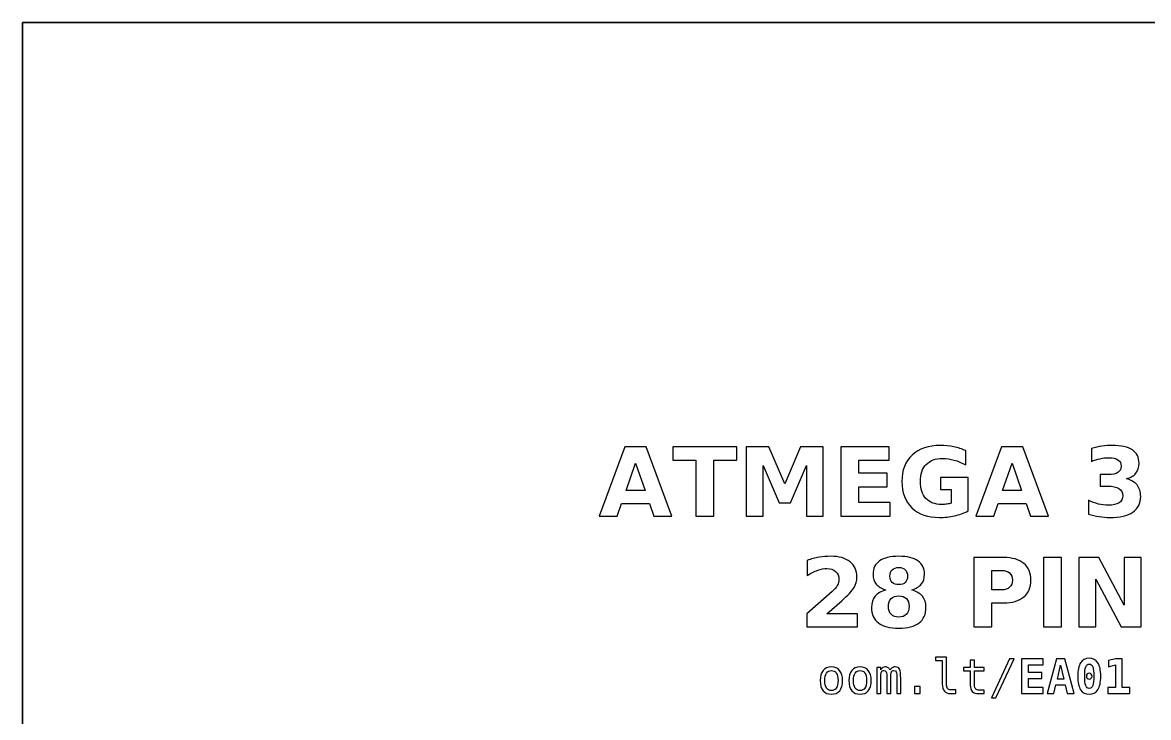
# Model space of a CAD drawing. Header units: centimetres. Extents: x -12.6 to -8.4, y -22.9 to -6.8.
# Drawn here: x -12.5 to -10.134, y -8.31 to -6.85 of the extents above; entities that cross this region are included whole.
import ezdxf

# ---------------------------------------------------------------- set-up
doc = ezdxf.new("R2010")
doc.units = ezdxf.units.CM
doc.header["$MEASUREMENT"] = 0
doc.layers.add('Layer 1', color=7, linetype='Continuous')

msp = doc.modelspace()

# ---------------------------------------------------------------- linework, layer by layer
at = {"layer": 'Layer 1', "color": 7, "lineweight": 35}
msp.add_open_spline([(-12.5, -6.85), (-12.5, -6.85), (-8.5, -6.85), (-8.5, -6.85), (-8.5, -6.85), (-8.5, -6.85), (-8.5, -22.85), (-8.5, -22.85), (-8.5, -22.85), (-8.5, -22.85), (-12.5, -22.85), (-12.5, -22.85), (-12.5, -22.85), (-12.5, -22.85), (-12.5, -6.85), (-12.5, -6.85)], degree=3, knots=[0, 0, 0, 0, 0.25, 0.25, 0.25, 0.25, 0.5, 0.5, 0.5, 0.5, 0.75, 0.75, 0.75, 0.75, 1, 1, 1, 1], dxfattribs=at)
at = {"layer": 'Layer 1', "color": 250}
for points, knots in [([(-11.18241, -7.86058), (-11.18241, -7.86058), (-11.24121, -7.86058), (-11.24121, -7.86058), (-11.24121, -7.86058), (-11.24121, -7.86058), (-11.25047, -7.88711), (-11.25047, -7.88711), (-11.25047, -7.88711), (-11.25047, -7.88711), (-11.28827, -7.88711), (-11.28827, -7.88711), (-11.28827, -7.88711), (-11.28827, -7.88711), (-11.23427, -7.74131), (-11.23427, -7.74131), (-11.23427, -7.74131), (-11.23427, -7.74131), (-11.18944, -7.74131), (-11.18944, -7.74131), (-11.18944, -7.74131), (-11.18944, -7.74131), (-11.13544, -7.88711), (-11.13544, -7.88711), (-11.13544, -7.88711), (-11.13544, -7.88711), (-11.17324, -7.88711), (-11.17324, -7.88711), (-11.17324, -7.88711), (-11.17324, -7.88711), (-11.18241, -7.86058), (-11.18241, -7.86058)], [0, 0, 0, 0, 0.125, 0.125, 0.125, 0.125, 0.25, 0.25, 0.25, 0.25, 0.375, 0.375, 0.375, 0.375, 0.5, 0.5, 0.5, 0.5, 0.625, 0.625, 0.625, 0.625, 0.75, 0.75, 0.75, 0.75, 0.875, 0.875, 0.875, 0.875, 1, 1, 1, 1]), ([(-11.13347, -7.74131), (-11.13347, -7.74131), (-10.99911, -7.74131), (-10.99911, -7.74131), (-10.99911, -7.74131), (-10.99911, -7.74131), (-10.99911, -7.76974), (-10.99911, -7.76974), (-10.99911, -7.76974), (-10.99911, -7.76974), (-11.04744, -7.76974), (-11.04744, -7.76974), (-11.04744, -7.76974), (-11.04744, -7.76974), (-11.04744, -7.88711), (-11.04744, -7.88711), (-11.04744, -7.88711), (-11.04744, -7.88711), (-11.08504, -7.88711), (-11.08504, -7.88711), (-11.08504, -7.88711), (-11.08504, -7.88711), (-11.08504, -7.76974), (-11.08504, -7.76974), (-11.08504, -7.76974), (-11.08504, -7.76974), (-11.13347, -7.76974), (-11.13347, -7.76974), (-11.13347, -7.76974), (-11.13347, -7.76974), (-11.13347, -7.74131), (-11.13347, -7.74131)], [0, 0, 0, 0, 0.125, 0.125, 0.125, 0.125, 0.25, 0.25, 0.25, 0.25, 0.375, 0.375, 0.375, 0.375, 0.5, 0.5, 0.5, 0.5, 0.625, 0.625, 0.625, 0.625, 0.75, 0.75, 0.75, 0.75, 0.875, 0.875, 0.875, 0.875, 1, 1, 1, 1]), ([(-10.97964, -7.74131), (-10.97964, -7.74131), (-10.93181, -7.74131), (-10.93181, -7.74131), (-10.93181, -7.74131), (-10.93181, -7.74131), (-10.89858, -7.81934), (-10.89858, -7.81934), (-10.89858, -7.81934), (-10.89858, -7.81934), (-10.86518, -7.74131), (-10.86518, -7.74131), (-10.86518, -7.74131), (-10.86518, -7.74131), (-10.81744, -7.74131), (-10.81744, -7.74131), (-10.81744, -7.74131), (-10.81744, -7.74131), (-10.81744, -7.88711), (-10.81744, -7.88711), (-10.81744, -7.88711), (-10.81744, -7.88711), (-10.85298, -7.88711), (-10.85298, -7.88711), (-10.85298, -7.88711), (-10.85298, -7.88711), (-10.85298, -7.78048), (-10.85298, -7.78048), (-10.85298, -7.78048), (-10.85298, -7.78048), (-10.88658, -7.85908), (-10.88658, -7.85908), (-10.88658, -7.85908), (-10.88658, -7.85908), (-10.91041, -7.85908), (-10.91041, -7.85908), (-10.91041, -7.85908), (-10.91041, -7.85908), (-10.94401, -7.78048), (-10.94401, -7.78048), (-10.94401, -7.78048), (-10.94401, -7.78048), (-10.94401, -7.88711), (-10.94401, -7.88711), (-10.94401, -7.88711), (-10.94401, -7.88711), (-10.97964, -7.88711), (-10.97964, -7.88711), (-10.97964, -7.88711), (-10.97964, -7.88711), (-10.97964, -7.74131), (-10.97964, -7.74131)], [0, 0, 0, 0, 0.0769231, 0.0769231, 0.0769231, 0.0769231, 0.1538462, 0.1538462, 0.1538462, 0.1538462, 0.2307692, 0.2307692, 0.2307692, 0.2307692, 0.3076923, 0.3076923, 0.3076923, 0.3076923, 0.3846154, 0.3846154, 0.3846154, 0.3846154, 0.4615385, 0.4615385, 0.4615385, 0.4615385, 0.5384615, 0.5384615, 0.5384615, 0.5384615, 0.6153846, 0.6153846, 0.6153846, 0.6153846, 0.6923077, 0.6923077, 0.6923077, 0.6923077, 0.7692308, 0.7692308, 0.7692308, 0.7692308, 0.8461538, 0.8461538, 0.8461538, 0.8461538, 0.9230769, 0.9230769, 0.9230769, 0.9230769, 1, 1, 1, 1]), ([(-10.78061, -7.74131), (-10.78061, -7.74131), (-10.67915, -7.74131), (-10.67915, -7.74131), (-10.67915, -7.74131), (-10.67915, -7.74131), (-10.67915, -7.76974), (-10.67915, -7.76974), (-10.67915, -7.76974), (-10.67915, -7.76974), (-10.74301, -7.76974), (-10.74301, -7.76974), (-10.74301, -7.76974), (-10.74301, -7.76974), (-10.74301, -7.79688), (-10.74301, -7.79688), (-10.74301, -7.79688), (-10.74301, -7.79688), (-10.68298, -7.79688), (-10.68298, -7.79688), (-10.68298, -7.79688), (-10.68298, -7.79688), (-10.68298, -7.82531), (-10.68298, -7.82531), (-10.68298, -7.82531), (-10.68298, -7.82531), (-10.74301, -7.82531), (-10.74301, -7.82531), (-10.74301, -7.82531), (-10.74301, -7.82531), (-10.74301, -7.85868), (-10.74301, -7.85868), (-10.74301, -7.85868), (-10.74301, -7.85868), (-10.67701, -7.85868), (-10.67701, -7.85868), (-10.67701, -7.85868), (-10.67701, -7.85868), (-10.67701, -7.88711), (-10.67701, -7.88711), (-10.67701, -7.88711), (-10.67701, -7.88711), (-10.78061, -7.88711), (-10.78061, -7.88711), (-10.78061, -7.88711), (-10.78061, -7.88711), (-10.78061, -7.74131), (-10.78061, -7.74131)], [0, 0, 0, 0, 0.0833333, 0.0833333, 0.0833333, 0.0833333, 0.1666667, 0.1666667, 0.1666667, 0.1666667, 0.25, 0.25, 0.25, 0.25, 0.3333333, 0.3333333, 0.3333333, 0.3333333, 0.4166667, 0.4166667, 0.4166667, 0.4166667, 0.5, 0.5, 0.5, 0.5, 0.5833333, 0.5833333, 0.5833333, 0.5833333, 0.6666667, 0.6666667, 0.6666667, 0.6666667, 0.75, 0.75, 0.75, 0.75, 0.8333333, 0.8333333, 0.8333333, 0.8333333, 0.9166667, 0.9166667, 0.9166667, 0.9166667, 1, 1, 1, 1]), ([(-10.51292, -7.87628), (-10.52228, -7.88084), (-10.53202, -7.88424), (-10.54212, -7.88654), (-10.54212, -7.88654), (-10.55222, -7.88881), (-10.56262, -7.88994), (-10.57338, -7.88994), (-10.57338, -7.88994), (-10.59765, -7.88994), (-10.61688, -7.88314), (-10.63108, -7.86958), (-10.63108, -7.86958), (-10.64528, -7.85601), (-10.65238, -7.83761), (-10.65238, -7.81434), (-10.65238, -7.81434), (-10.65238, -7.79084), (-10.64515, -7.77238), (-10.63072, -7.75888), (-10.63072, -7.75888), (-10.61625, -7.74541), (-10.59645, -7.73868), (-10.57132, -7.73868), (-10.57132, -7.73868), (-10.56162, -7.73868), (-10.55232, -7.73958), (-10.54342, -7.74141), (-10.54342, -7.74141), (-10.53455, -7.74324), (-10.52615, -7.74594), (-10.51828, -7.74951), (-10.51828, -7.74951), (-10.51828, -7.74951), (-10.51828, -7.77968), (-10.51828, -7.77968), (-10.51828, -7.77968), (-10.52642, -7.77504), (-10.53452, -7.77161), (-10.54255, -7.76934), (-10.54255, -7.76934), (-10.55058, -7.76704), (-10.55865, -7.76591), (-10.56672, -7.76591), (-10.56672, -7.76591), (-10.58172, -7.76591), (-10.59325, -7.77011), (-10.60135, -7.77848), (-10.60135, -7.77848), (-10.60945, -7.78684), (-10.61352, -7.79881), (-10.61352, -7.81434), (-10.61352, -7.81434), (-10.61352, -7.82978), (-10.60962, -7.84171), (-10.60178, -7.85011), (-10.60178, -7.85011), (-10.59398, -7.85851), (-10.58288, -7.86271), (-10.56848, -7.86271), (-10.56848, -7.86271), (-10.56458, -7.86271), (-10.56095, -7.86248), (-10.55758, -7.86198), (-10.55758, -7.86198), (-10.55422, -7.86148), (-10.55122, -7.86071), (-10.54855, -7.85968), (-10.54855, -7.85968), (-10.54855, -7.85968), (-10.54855, -7.83134), (-10.54855, -7.83134), (-10.54855, -7.83134), (-10.54855, -7.83134), (-10.57148, -7.83134), (-10.57148, -7.83134), (-10.57148, -7.83134), (-10.57148, -7.83134), (-10.57148, -7.80614), (-10.57148, -7.80614), (-10.57148, -7.80614), (-10.57148, -7.80614), (-10.51292, -7.80614), (-10.51292, -7.80614), (-10.51292, -7.80614), (-10.51292, -7.80614), (-10.51292, -7.87628), (-10.51292, -7.87628)], [0, 0, 0, 0, 0.0454545, 0.0454545, 0.0454545, 0.0454545, 0.0909091, 0.0909091, 0.0909091, 0.0909091, 0.1363636, 0.1363636, 0.1363636, 0.1363636, 0.1818182, 0.1818182, 0.1818182, 0.1818182, 0.2272727, 0.2272727, 0.2272727, 0.2272727, 0.2727273, 0.2727273, 0.2727273, 0.2727273, 0.3181818, 0.3181818, 0.3181818, 0.3181818, 0.3636364, 0.3636364, 0.3636364, 0.3636364, 0.4090909, 0.4090909, 0.4090909, 0.4090909, 0.4545455, 0.4545455, 0.4545455, 0.4545455, 0.5, 0.5, 0.5, 0.5, 0.5454545, 0.5454545, 0.5454545, 0.5454545, 0.5909091, 0.5909091, 0.5909091, 0.5909091, 0.6363636, 0.6363636, 0.6363636, 0.6363636, 0.6818182, 0.6818182, 0.6818182, 0.6818182, 0.7272727, 0.7272727, 0.7272727, 0.7272727, 0.7727273, 0.7727273, 0.7727273, 0.7727273, 0.8181818, 0.8181818, 0.8181818, 0.8181818, 0.8636364, 0.8636364, 0.8636364, 0.8636364, 0.9090909, 0.9090909, 0.9090909, 0.9090909, 0.9545455, 0.9545455, 0.9545455, 0.9545455, 1, 1, 1, 1]), ([(-10.39135, -7.86058), (-10.39135, -7.86058), (-10.45015, -7.86058), (-10.45015, -7.86058), (-10.45015, -7.86058), (-10.45015, -7.86058), (-10.45941, -7.88711), (-10.45941, -7.88711), (-10.45941, -7.88711), (-10.45941, -7.88711), (-10.49721, -7.88711), (-10.49721, -7.88711), (-10.49721, -7.88711), (-10.49721, -7.88711), (-10.44321, -7.74131), (-10.44321, -7.74131), (-10.44321, -7.74131), (-10.44321, -7.74131), (-10.39838, -7.74131), (-10.39838, -7.74131), (-10.39838, -7.74131), (-10.39838, -7.74131), (-10.34438, -7.88711), (-10.34438, -7.88711), (-10.34438, -7.88711), (-10.34438, -7.88711), (-10.38218, -7.88711), (-10.38218, -7.88711), (-10.38218, -7.88711), (-10.38218, -7.88711), (-10.39135, -7.86058), (-10.39135, -7.86058)], [0, 0, 0, 0, 0.125, 0.125, 0.125, 0.125, 0.25, 0.25, 0.25, 0.25, 0.375, 0.375, 0.375, 0.375, 0.5, 0.5, 0.5, 0.5, 0.625, 0.625, 0.625, 0.625, 0.75, 0.75, 0.75, 0.75, 0.875, 0.875, 0.875, 0.875, 1, 1, 1, 1]), ([(-10.18058, -7.80848), (-10.17078, -7.81101), (-10.16328, -7.81544), (-10.15818, -7.82171), (-10.15818, -7.82171), (-10.15308, -7.82801), (-10.15052, -7.83598), (-10.15052, -7.84568), (-10.15052, -7.84568), (-10.15052, -7.86014), (-10.15605, -7.87114), (-10.16712, -7.87868), (-10.16712, -7.87868), (-10.17818, -7.88618), (-10.19432, -7.88994), (-10.21555, -7.88994), (-10.21555, -7.88994), (-10.22305, -7.88994), (-10.23055, -7.88934), (-10.23808, -7.88814), (-10.23808, -7.88814), (-10.24558, -7.88694), (-10.25302, -7.88511), (-10.26038, -7.88271), (-10.26038, -7.88271), (-10.26038, -7.88271), (-10.26038, -7.85371), (-10.26038, -7.85371), (-10.26038, -7.85371), (-10.25335, -7.85721), (-10.24638, -7.85988), (-10.23945, -7.86168), (-10.23945, -7.86168), (-10.23252, -7.86344), (-10.22568, -7.86434), (-10.21898, -7.86434), (-10.21898, -7.86434), (-10.20902, -7.86434), (-10.20138, -7.86261), (-10.19608, -7.85918), (-10.19608, -7.85918), (-10.19078, -7.85571), (-10.18812, -7.85078), (-10.18812, -7.84431), (-10.18812, -7.84431), (-10.18812, -7.83768), (-10.19085, -7.83264), (-10.19628, -7.82924), (-10.19628, -7.82924), (-10.20172, -7.82581), (-10.20975, -7.82411), (-10.22035, -7.82411), (-10.22035, -7.82411), (-10.22035, -7.82411), (-10.23538, -7.82411), (-10.23538, -7.82411), (-10.23538, -7.82411), (-10.23538, -7.82411), (-10.23538, -7.79988), (-10.23538, -7.79988), (-10.23538, -7.79988), (-10.23538, -7.79988), (-10.21958, -7.79988), (-10.21958, -7.79988), (-10.21958, -7.79988), (-10.21012, -7.79988), (-10.20312, -7.79841), (-10.19848, -7.79544), (-10.19848, -7.79544), (-10.19385, -7.79248), (-10.19155, -7.78798), (-10.19155, -7.78194), (-10.19155, -7.78194), (-10.19155, -7.77634), (-10.19378, -7.77201), (-10.19828, -7.76898), (-10.19828, -7.76898), (-10.20278, -7.76591), (-10.20912, -7.76438), (-10.21732, -7.76438), (-10.21732, -7.76438), (-10.22338, -7.76438), (-10.22948, -7.76504), (-10.23568, -7.76641), (-10.23568, -7.76641), (-10.24185, -7.76778), (-10.24798, -7.76981), (-10.25412, -7.77248), (-10.25412, -7.77248), (-10.25412, -7.77248), (-10.25412, -7.74494), (-10.25412, -7.74494), (-10.25412, -7.74494), (-10.24668, -7.74284), (-10.23935, -7.74128), (-10.23205, -7.74024), (-10.23205, -7.74024), (-10.22475, -7.73921), (-10.21762, -7.73868), (-10.21058, -7.73868), (-10.21058, -7.73868), (-10.19165, -7.73868), (-10.17745, -7.74178), (-10.16805, -7.74801), (-10.16805, -7.74801), (-10.15865, -7.75421), (-10.15395, -7.76358), (-10.15395, -7.77608), (-10.15395, -7.77608), (-10.15395, -7.78458), (-10.15618, -7.79158), (-10.16068, -7.79701), (-10.16068, -7.79701), (-10.16518, -7.80244), (-10.17182, -7.80628), (-10.18058, -7.80848)], [0, 0, 0, 0, 0.0344828, 0.0344828, 0.0344828, 0.0344828, 0.0689655, 0.0689655, 0.0689655, 0.0689655, 0.1034483, 0.1034483, 0.1034483, 0.1034483, 0.137931, 0.137931, 0.137931, 0.137931, 0.1724138, 0.1724138, 0.1724138, 0.1724138, 0.2068966, 0.2068966, 0.2068966, 0.2068966, 0.2413793, 0.2413793, 0.2413793, 0.2413793, 0.2758621, 0.2758621, 0.2758621, 0.2758621, 0.3103448, 0.3103448, 0.3103448, 0.3103448, 0.3448276, 0.3448276, 0.3448276, 0.3448276, 0.3793103, 0.3793103, 0.3793103, 0.3793103, 0.4137931, 0.4137931, 0.4137931, 0.4137931, 0.4482759, 0.4482759, 0.4482759, 0.4482759, 0.4827586, 0.4827586, 0.4827586, 0.4827586, 0.5172414, 0.5172414, 0.5172414, 0.5172414, 0.5517241, 0.5517241, 0.5517241, 0.5517241, 0.5862069, 0.5862069, 0.5862069, 0.5862069, 0.6206897, 0.6206897, 0.6206897, 0.6206897, 0.6551724, 0.6551724, 0.6551724, 0.6551724, 0.6896552, 0.6896552, 0.6896552, 0.6896552, 0.7241379, 0.7241379, 0.7241379, 0.7241379, 0.7586207, 0.7586207, 0.7586207, 0.7586207, 0.7931034, 0.7931034, 0.7931034, 0.7931034, 0.8275862, 0.8275862, 0.8275862, 0.8275862, 0.862069, 0.862069, 0.862069, 0.862069, 0.8965517, 0.8965517, 0.8965517, 0.8965517, 0.9310345, 0.9310345, 0.9310345, 0.9310345, 0.9655172, 0.9655172, 0.9655172, 0.9655172, 1, 1, 1, 1]), ([(-11.23184, -7.83351), (-11.23184, -7.83351), (-11.19187, -7.83351), (-11.19187, -7.83351), (-11.19187, -7.83351), (-11.19187, -7.83351), (-11.21181, -7.77551), (-11.21181, -7.77551), (-11.21181, -7.77551), (-11.21181, -7.77551), (-11.23184, -7.83351), (-11.23184, -7.83351)], [0, 0, 0, 0, 0.3333333, 0.3333333, 0.3333333, 0.3333333, 0.6666667, 0.6666667, 0.6666667, 0.6666667, 1, 1, 1, 1]), ([(-10.44078, -7.83351), (-10.44078, -7.83351), (-10.40081, -7.83351), (-10.40081, -7.83351), (-10.40081, -7.83351), (-10.40081, -7.83351), (-10.42075, -7.77551), (-10.42075, -7.77551), (-10.42075, -7.77551), (-10.42075, -7.77551), (-10.44078, -7.83351), (-10.44078, -7.83351)], [0, 0, 0, 0, 0.3333333, 0.3333333, 0.3333333, 0.3333333, 0.6666667, 0.6666667, 0.6666667, 0.6666667, 1, 1, 1, 1]), ([(-10.80998, -8.09228), (-10.80998, -8.09228), (-10.74581, -8.09228), (-10.74581, -8.09228), (-10.74581, -8.09228), (-10.74581, -8.09228), (-10.74581, -8.11991), (-10.74581, -8.11991), (-10.74581, -8.11991), (-10.74581, -8.11991), (-10.85178, -8.11991), (-10.85178, -8.11991), (-10.85178, -8.11991), (-10.85178, -8.11991), (-10.85178, -8.09228), (-10.85178, -8.09228), (-10.85178, -8.09228), (-10.85178, -8.09228), (-10.79854, -8.04531), (-10.79854, -8.04531), (-10.79854, -8.04531), (-10.79378, -8.04101), (-10.79028, -8.03681), (-10.78801, -8.03271), (-10.78801, -8.03271), (-10.78571, -8.02861), (-10.78458, -8.02434), (-10.78458, -8.01991), (-10.78458, -8.01991), (-10.78458, -8.01308), (-10.78688, -8.00758), (-10.79148, -8.00341), (-10.79148, -8.00341), (-10.79604, -7.99924), (-10.80214, -7.99718), (-10.80978, -7.99718), (-10.80978, -7.99718), (-10.81564, -7.99718), (-10.82204, -7.99844), (-10.82901, -8.00094), (-10.82901, -8.00094), (-10.83598, -8.00344), (-10.84344, -8.00718), (-10.85138, -8.01211), (-10.85138, -8.01211), (-10.85138, -8.01211), (-10.85138, -7.98008), (-10.85138, -7.98008), (-10.85138, -7.98008), (-10.84291, -7.97728), (-10.83454, -7.97514), (-10.82628, -7.97368), (-10.82628, -7.97368), (-10.81801, -7.97221), (-10.80991, -7.97148), (-10.80194, -7.97148), (-10.80194, -7.97148), (-10.78451, -7.97148), (-10.77094, -7.97531), (-10.76128, -7.98301), (-10.76128, -7.98301), (-10.75161, -7.99068), (-10.74678, -8.00138), (-10.74678, -8.01514), (-10.74678, -8.01514), (-10.74678, -8.02308), (-10.74884, -8.03048), (-10.75294, -8.03734), (-10.75294, -8.03734), (-10.75704, -8.04421), (-10.76568, -8.05341), (-10.77881, -8.06494), (-10.77881, -8.06494), (-10.77881, -8.06494), (-10.80998, -8.09228), (-10.80998, -8.09228)], [0, 0, 0, 0, 0.0526316, 0.0526316, 0.0526316, 0.0526316, 0.1052632, 0.1052632, 0.1052632, 0.1052632, 0.1578947, 0.1578947, 0.1578947, 0.1578947, 0.2105263, 0.2105263, 0.2105263, 0.2105263, 0.2631579, 0.2631579, 0.2631579, 0.2631579, 0.3157895, 0.3157895, 0.3157895, 0.3157895, 0.3684211, 0.3684211, 0.3684211, 0.3684211, 0.4210526, 0.4210526, 0.4210526, 0.4210526, 0.4736842, 0.4736842, 0.4736842, 0.4736842, 0.5263158, 0.5263158, 0.5263158, 0.5263158, 0.5789474, 0.5789474, 0.5789474, 0.5789474, 0.6315789, 0.6315789, 0.6315789, 0.6315789, 0.6842105, 0.6842105, 0.6842105, 0.6842105, 0.7368421, 0.7368421, 0.7368421, 0.7368421, 0.7894737, 0.7894737, 0.7894737, 0.7894737, 0.8421053, 0.8421053, 0.8421053, 0.8421053, 0.8947368, 0.8947368, 0.8947368, 0.8947368, 0.9473684, 0.9473684, 0.9473684, 0.9473684, 1, 1, 1, 1]), ([(-10.68627, -8.04228), (-10.69511, -8.03961), (-10.70177, -8.03551), (-10.70627, -8.02998), (-10.70627, -8.02998), (-10.71077, -8.02444), (-10.71301, -8.01754), (-10.71301, -8.00928), (-10.71301, -8.00928), (-10.71301, -7.99698), (-10.70841, -7.98758), (-10.69924, -7.98114), (-10.69924, -7.98114), (-10.69007, -7.97471), (-10.67657, -7.97148), (-10.65881, -7.97148), (-10.65881, -7.97148), (-10.64117, -7.97148), (-10.62774, -7.97468), (-10.61857, -7.98111), (-10.61857, -7.98111), (-10.60941, -7.98751), (-10.60481, -7.99691), (-10.60481, -8.00928), (-10.60481, -8.00928), (-10.60481, -8.01754), (-10.60707, -8.02444), (-10.61157, -8.02998), (-10.61157, -8.02998), (-10.61611, -8.03551), (-10.62281, -8.03961), (-10.63164, -8.04228), (-10.63164, -8.04228), (-10.62174, -8.04501), (-10.61427, -8.04944), (-10.60924, -8.05561), (-10.60924, -8.05561), (-10.60421, -8.06174), (-10.60167, -8.06951), (-10.60167, -8.07891), (-10.60167, -8.07891), (-10.60167, -8.09334), (-10.60647, -8.10428), (-10.61607, -8.11164), (-10.61607, -8.11164), (-10.62567, -8.11904), (-10.63994, -8.12274), (-10.65881, -8.12274), (-10.65881, -8.12274), (-10.67777, -8.12274), (-10.69207, -8.11904), (-10.70174, -8.11164), (-10.70174, -8.11164), (-10.71141, -8.10428), (-10.71624, -8.09334), (-10.71624, -8.07891), (-10.71624, -8.07891), (-10.71624, -8.06951), (-10.71371, -8.06174), (-10.70867, -8.05561), (-10.70867, -8.05561), (-10.70364, -8.04944), (-10.69617, -8.04501), (-10.68627, -8.04228)], [0, 0, 0, 0, 0.0625, 0.0625, 0.0625, 0.0625, 0.125, 0.125, 0.125, 0.125, 0.1875, 0.1875, 0.1875, 0.1875, 0.25, 0.25, 0.25, 0.25, 0.3125, 0.3125, 0.3125, 0.3125, 0.375, 0.375, 0.375, 0.375, 0.4375, 0.4375, 0.4375, 0.4375, 0.5, 0.5, 0.5, 0.5, 0.5625, 0.5625, 0.5625, 0.5625, 0.625, 0.625, 0.625, 0.625, 0.6875, 0.6875, 0.6875, 0.6875, 0.75, 0.75, 0.75, 0.75, 0.8125, 0.8125, 0.8125, 0.8125, 0.875, 0.875, 0.875, 0.875, 0.9375, 0.9375, 0.9375, 0.9375, 1, 1, 1, 1]), ([(-10.67747, -8.01308), (-10.67747, -8.01888), (-10.67587, -8.02334), (-10.67264, -8.02644), (-10.67264, -8.02644), (-10.66941, -8.02958), (-10.66481, -8.03114), (-10.65881, -8.03114), (-10.65881, -8.03114), (-10.65294, -8.03114), (-10.64841, -8.02958), (-10.64524, -8.02644), (-10.64524, -8.02644), (-10.64204, -8.02334), (-10.64044, -8.01888), (-10.64044, -8.01308), (-10.64044, -8.01308), (-10.64044, -8.00728), (-10.64204, -8.00284), (-10.64524, -7.99974), (-10.64524, -7.99974), (-10.64841, -7.99664), (-10.65294, -7.99511), (-10.65881, -7.99511), (-10.65881, -7.99511), (-10.66481, -7.99511), (-10.66941, -7.99668), (-10.67264, -7.99981), (-10.67264, -7.99981), (-10.67587, -8.00291), (-10.67747, -8.00734), (-10.67747, -8.01308)], [0, 0, 0, 0, 0.125, 0.125, 0.125, 0.125, 0.25, 0.25, 0.25, 0.25, 0.375, 0.375, 0.375, 0.375, 0.5, 0.5, 0.5, 0.5, 0.625, 0.625, 0.625, 0.625, 0.75, 0.75, 0.75, 0.75, 0.875, 0.875, 0.875, 0.875, 1, 1, 1, 1]), ([(-10.50127, -7.97411), (-10.50127, -7.97411), (-10.43887, -7.97411), (-10.43887, -7.97411), (-10.43887, -7.97411), (-10.42031, -7.97411), (-10.40607, -7.97824), (-10.39614, -7.98648), (-10.39614, -7.98648), (-10.38621, -7.99471), (-10.38124, -8.00644), (-10.38124, -8.02168), (-10.38124, -8.02168), (-10.38124, -8.03694), (-10.38621, -8.04871), (-10.39614, -8.05694), (-10.39614, -8.05694), (-10.40607, -8.06518), (-10.42031, -8.06931), (-10.43887, -8.06931), (-10.43887, -8.06931), (-10.43887, -8.06931), (-10.46367, -8.06931), (-10.46367, -8.06931), (-10.46367, -8.06931), (-10.46367, -8.06931), (-10.46367, -8.11991), (-10.46367, -8.11991), (-10.46367, -8.11991), (-10.46367, -8.11991), (-10.50127, -8.11991), (-10.50127, -8.11991), (-10.50127, -8.11991), (-10.50127, -8.11991), (-10.50127, -7.97411), (-10.50127, -7.97411)], [0, 0, 0, 0, 0.1111111, 0.1111111, 0.1111111, 0.1111111, 0.2222222, 0.2222222, 0.2222222, 0.2222222, 0.3333333, 0.3333333, 0.3333333, 0.3333333, 0.4444444, 0.4444444, 0.4444444, 0.4444444, 0.5555556, 0.5555556, 0.5555556, 0.5555556, 0.6666667, 0.6666667, 0.6666667, 0.6666667, 0.7777778, 0.7777778, 0.7777778, 0.7777778, 0.8888889, 0.8888889, 0.8888889, 0.8888889, 1, 1, 1, 1]), ([(-10.3547, -7.97411), (-10.3547, -7.97411), (-10.3171, -7.97411), (-10.3171, -7.97411), (-10.3171, -7.97411), (-10.3171, -7.97411), (-10.3171, -8.11991), (-10.3171, -8.11991), (-10.3171, -8.11991), (-10.3171, -8.11991), (-10.3547, -8.11991), (-10.3547, -8.11991), (-10.3547, -8.11991), (-10.3547, -8.11991), (-10.3547, -7.97411), (-10.3547, -7.97411)], [0, 0, 0, 0, 0.25, 0.25, 0.25, 0.25, 0.5, 0.5, 0.5, 0.5, 0.75, 0.75, 0.75, 0.75, 1, 1, 1, 1]), ([(-10.2803, -7.97411), (-10.2803, -7.97411), (-10.2383, -7.97411), (-10.2383, -7.97411), (-10.2383, -7.97411), (-10.2383, -7.97411), (-10.18527, -8.07411), (-10.18527, -8.07411), (-10.18527, -8.07411), (-10.18527, -8.07411), (-10.18527, -7.97411), (-10.18527, -7.97411), (-10.18527, -7.97411), (-10.18527, -7.97411), (-10.14964, -7.97411), (-10.14964, -7.97411), (-10.14964, -7.97411), (-10.14964, -7.97411), (-10.14964, -8.11991), (-10.14964, -8.11991), (-10.14964, -8.11991), (-10.14964, -8.11991), (-10.19164, -8.11991), (-10.19164, -8.11991), (-10.19164, -8.11991), (-10.19164, -8.11991), (-10.24467, -8.01991), (-10.24467, -8.01991), (-10.24467, -8.01991), (-10.24467, -8.01991), (-10.24467, -8.11991), (-10.24467, -8.11991), (-10.24467, -8.11991), (-10.24467, -8.11991), (-10.2803, -8.11991), (-10.2803, -8.11991), (-10.2803, -8.11991), (-10.2803, -8.11991), (-10.2803, -7.97411), (-10.2803, -7.97411)], [0, 0, 0, 0, 0.1, 0.1, 0.1, 0.1, 0.2, 0.2, 0.2, 0.2, 0.3, 0.3, 0.3, 0.3, 0.4, 0.4, 0.4, 0.4, 0.5, 0.5, 0.5, 0.5, 0.6, 0.6, 0.6, 0.6, 0.7, 0.7, 0.7, 0.7, 0.8, 0.8, 0.8, 0.8, 0.9, 0.9, 0.9, 0.9, 1, 1, 1, 1]), ([(-10.46367, -8.00134), (-10.46367, -8.00134), (-10.46367, -8.04208), (-10.46367, -8.04208), (-10.46367, -8.04208), (-10.46367, -8.04208), (-10.44287, -8.04208), (-10.44287, -8.04208), (-10.44287, -8.04208), (-10.43557, -8.04208), (-10.42994, -8.04031), (-10.42597, -8.03674), (-10.42597, -8.03674), (-10.42201, -8.03321), (-10.42001, -8.02818), (-10.42001, -8.02168), (-10.42001, -8.02168), (-10.42001, -8.01514), (-10.42201, -8.01014), (-10.42597, -8.00661), (-10.42597, -8.00661), (-10.42994, -8.00311), (-10.43557, -8.00134), (-10.44287, -8.00134), (-10.44287, -8.00134), (-10.44287, -8.00134), (-10.46367, -8.00134), (-10.46367, -8.00134)], [0, 0, 0, 0, 0.1428571, 0.1428571, 0.1428571, 0.1428571, 0.2857143, 0.2857143, 0.2857143, 0.2857143, 0.4285714, 0.4285714, 0.4285714, 0.4285714, 0.5714286, 0.5714286, 0.5714286, 0.5714286, 0.7142857, 0.7142857, 0.7142857, 0.7142857, 0.8571429, 0.8571429, 0.8571429, 0.8571429, 1, 1, 1, 1]), ([(-10.65881, -8.05468), (-10.66584, -8.05468), (-10.67127, -8.05661), (-10.67504, -8.06044), (-10.67504, -8.06044), (-10.67881, -8.06428), (-10.68071, -8.06978), (-10.68071, -8.07694), (-10.68071, -8.07694), (-10.68071, -8.08411), (-10.67881, -8.08958), (-10.67504, -8.09341), (-10.67504, -8.09341), (-10.67127, -8.09721), (-10.66584, -8.09911), (-10.65881, -8.09911), (-10.65881, -8.09911), (-10.65184, -8.09911), (-10.64651, -8.09721), (-10.64277, -8.09341), (-10.64277, -8.09341), (-10.63907, -8.08958), (-10.63721, -8.08411), (-10.63721, -8.07694), (-10.63721, -8.07694), (-10.63721, -8.06971), (-10.63907, -8.06421), (-10.64277, -8.06038), (-10.64277, -8.06038), (-10.64651, -8.05658), (-10.65184, -8.05468), (-10.65881, -8.05468)], [0, 0, 0, 0, 0.125, 0.125, 0.125, 0.125, 0.25, 0.25, 0.25, 0.25, 0.375, 0.375, 0.375, 0.375, 0.5, 0.5, 0.5, 0.5, 0.625, 0.625, 0.625, 0.625, 0.75, 0.75, 0.75, 0.75, 0.875, 0.875, 0.875, 0.875, 1, 1, 1, 1]), ([(-10.55855, -8.24008), (-10.55855, -8.24412), (-10.55782, -8.24715), (-10.55633, -8.2492), (-10.55633, -8.2492), (-10.55485, -8.25125), (-10.55267, -8.25228), (-10.54977, -8.25228), (-10.54977, -8.25228), (-10.54977, -8.25228), (-10.53927, -8.25228), (-10.53927, -8.25228), (-10.53927, -8.25228), (-10.53927, -8.25228), (-10.53927, -8.2599), (-10.53927, -8.2599), (-10.53927, -8.2599), (-10.53927, -8.2599), (-10.55063, -8.2599), (-10.55063, -8.2599), (-10.55063, -8.2599), (-10.55602, -8.2599), (-10.56017, -8.25817), (-10.56312, -8.25472), (-10.56312, -8.25472), (-10.56607, -8.25127), (-10.56753, -8.24638), (-10.56753, -8.24008), (-10.56753, -8.24008), (-10.56753, -8.24008), (-10.56753, -8.19042), (-10.56753, -8.19042), (-10.56753, -8.19042), (-10.56753, -8.19042), (-10.58193, -8.19042), (-10.58193, -8.19042), (-10.58193, -8.19042), (-10.58193, -8.19042), (-10.58193, -8.18338), (-10.58193, -8.18338), (-10.58193, -8.18338), (-10.58193, -8.18338), (-10.55855, -8.18338), (-10.55855, -8.18338), (-10.55855, -8.18338), (-10.55855, -8.18338), (-10.55855, -8.24008), (-10.55855, -8.24008)], [0, 0, 0, 0, 0.0833333, 0.0833333, 0.0833333, 0.0833333, 0.1666667, 0.1666667, 0.1666667, 0.1666667, 0.25, 0.25, 0.25, 0.25, 0.3333333, 0.3333333, 0.3333333, 0.3333333, 0.4166667, 0.4166667, 0.4166667, 0.4166667, 0.5, 0.5, 0.5, 0.5, 0.5833333, 0.5833333, 0.5833333, 0.5833333, 0.6666667, 0.6666667, 0.6666667, 0.6666667, 0.75, 0.75, 0.75, 0.75, 0.8333333, 0.8333333, 0.8333333, 0.8333333, 0.9166667, 0.9166667, 0.9166667, 0.9166667, 1, 1, 1, 1]), ([(-10.28275, -8.22352), (-10.28275, -8.2109), (-10.28075, -8.20143), (-10.27675, -8.19513), (-10.27675, -8.19513), (-10.27273, -8.18883), (-10.26672, -8.18568), (-10.25867, -8.18568), (-10.25867, -8.18568), (-10.2506, -8.18568), (-10.24457, -8.18882), (-10.24055, -8.1951), (-10.24055, -8.1951), (-10.23655, -8.20138), (-10.23455, -8.21087), (-10.23455, -8.22352), (-10.23455, -8.22352), (-10.23455, -8.23615), (-10.23655, -8.24562), (-10.24055, -8.2519), (-10.24055, -8.2519), (-10.24457, -8.25818), (-10.2506, -8.26132), (-10.25867, -8.26132), (-10.25867, -8.26132), (-10.26672, -8.26132), (-10.27273, -8.25817), (-10.27675, -8.25187), (-10.27675, -8.25187), (-10.28075, -8.24557), (-10.28275, -8.23612), (-10.28275, -8.22352)], [0, 0, 0, 0, 0.125, 0.125, 0.125, 0.125, 0.25, 0.25, 0.25, 0.25, 0.375, 0.375, 0.375, 0.375, 0.5, 0.5, 0.5, 0.5, 0.625, 0.625, 0.625, 0.625, 0.75, 0.75, 0.75, 0.75, 0.875, 0.875, 0.875, 0.875, 1, 1, 1, 1]), ([(-10.80047, -8.2039), (-10.79288, -8.2039), (-10.78708, -8.20635), (-10.78307, -8.21127), (-10.78307, -8.21127), (-10.77905, -8.21618), (-10.77703, -8.2233), (-10.77703, -8.2326), (-10.77703, -8.2326), (-10.77703, -8.24195), (-10.77903, -8.24907), (-10.78303, -8.25397), (-10.78303, -8.25397), (-10.78705, -8.25887), (-10.79285, -8.26132), (-10.80047, -8.26132), (-10.80047, -8.26132), (-10.80807, -8.26132), (-10.81385, -8.25887), (-10.81787, -8.25397), (-10.81787, -8.25397), (-10.82187, -8.24907), (-10.82387, -8.24195), (-10.82387, -8.2326), (-10.82387, -8.2326), (-10.82387, -8.2233), (-10.82187, -8.21618), (-10.81787, -8.21127), (-10.81787, -8.21127), (-10.81385, -8.20635), (-10.80807, -8.2039), (-10.80047, -8.2039)], [0, 0, 0, 0, 0.125, 0.125, 0.125, 0.125, 0.25, 0.25, 0.25, 0.25, 0.375, 0.375, 0.375, 0.375, 0.5, 0.5, 0.5, 0.5, 0.625, 0.625, 0.625, 0.625, 0.75, 0.75, 0.75, 0.75, 0.875, 0.875, 0.875, 0.875, 1, 1, 1, 1]), ([(-10.74027, -8.2039), (-10.73268, -8.2039), (-10.72688, -8.20635), (-10.72287, -8.21127), (-10.72287, -8.21127), (-10.71885, -8.21618), (-10.71683, -8.2233), (-10.71683, -8.2326), (-10.71683, -8.2326), (-10.71683, -8.24195), (-10.71883, -8.24907), (-10.72283, -8.25397), (-10.72283, -8.25397), (-10.72685, -8.25887), (-10.73265, -8.26132), (-10.74027, -8.26132), (-10.74027, -8.26132), (-10.74787, -8.26132), (-10.75365, -8.25887), (-10.75767, -8.25397), (-10.75767, -8.25397), (-10.76167, -8.24907), (-10.76367, -8.24195), (-10.76367, -8.2326), (-10.76367, -8.2326), (-10.76367, -8.2233), (-10.76167, -8.21618), (-10.75767, -8.21127), (-10.75767, -8.21127), (-10.75365, -8.20635), (-10.74787, -8.2039), (-10.74027, -8.2039)], [0, 0, 0, 0, 0.125, 0.125, 0.125, 0.125, 0.25, 0.25, 0.25, 0.25, 0.375, 0.375, 0.375, 0.375, 0.5, 0.5, 0.5, 0.5, 0.625, 0.625, 0.625, 0.625, 0.75, 0.75, 0.75, 0.75, 0.875, 0.875, 0.875, 0.875, 1, 1, 1, 1]), ([(-10.67715, -8.21078), (-10.67605, -8.20843), (-10.67463, -8.2067), (-10.67292, -8.20558), (-10.67292, -8.20558), (-10.67122, -8.20447), (-10.66915, -8.2039), (-10.66675, -8.2039), (-10.66675, -8.2039), (-10.66235, -8.2039), (-10.65925, -8.2056), (-10.65745, -8.209), (-10.65745, -8.209), (-10.65563, -8.2124), (-10.65473, -8.2188), (-10.65473, -8.22822), (-10.65473, -8.22822), (-10.65473, -8.22822), (-10.65473, -8.2599), (-10.65473, -8.2599), (-10.65473, -8.2599), (-10.65473, -8.2599), (-10.66293, -8.2599), (-10.66293, -8.2599), (-10.66293, -8.2599), (-10.66293, -8.2599), (-10.66293, -8.2286), (-10.66293, -8.2286), (-10.66293, -8.2286), (-10.66293, -8.22088), (-10.66337, -8.2161), (-10.66423, -8.21422), (-10.66423, -8.21422), (-10.66508, -8.21235), (-10.66667, -8.21142), (-10.66895, -8.21142), (-10.66895, -8.21142), (-10.67155, -8.21142), (-10.67333, -8.21242), (-10.6743, -8.21442), (-10.6743, -8.21442), (-10.67525, -8.21642), (-10.67573, -8.22115), (-10.67573, -8.2286), (-10.67573, -8.2286), (-10.67573, -8.2286), (-10.67573, -8.2599), (-10.67573, -8.2599), (-10.67573, -8.2599), (-10.67573, -8.2599), (-10.68393, -8.2599), (-10.68393, -8.2599), (-10.68393, -8.2599), (-10.68393, -8.2599), (-10.68393, -8.2286), (-10.68393, -8.2286), (-10.68393, -8.2286), (-10.68393, -8.22078), (-10.6844, -8.21597), (-10.68533, -8.21415), (-10.68533, -8.21415), (-10.68625, -8.21233), (-10.68792, -8.21142), (-10.69033, -8.21142), (-10.69033, -8.21142), (-10.69272, -8.21142), (-10.69437, -8.21242), (-10.69528, -8.21442), (-10.69528, -8.21442), (-10.69622, -8.21642), (-10.69668, -8.22115), (-10.69668, -8.2286), (-10.69668, -8.2286), (-10.69668, -8.2286), (-10.69668, -8.2599), (-10.69668, -8.2599), (-10.69668, -8.2599), (-10.69668, -8.2599), (-10.70483, -8.2599), (-10.70483, -8.2599), (-10.70483, -8.2599), (-10.70483, -8.2599), (-10.70483, -8.20522), (-10.70483, -8.20522), (-10.70483, -8.20522), (-10.70483, -8.20522), (-10.69668, -8.20522), (-10.69668, -8.20522), (-10.69668, -8.20522), (-10.69668, -8.20522), (-10.69668, -8.2099), (-10.69668, -8.2099), (-10.69668, -8.2099), (-10.69562, -8.20795), (-10.69427, -8.20647), (-10.69265, -8.20543), (-10.69265, -8.20543), (-10.69105, -8.20442), (-10.68922, -8.2039), (-10.68717, -8.2039), (-10.68717, -8.2039), (-10.68468, -8.2039), (-10.68263, -8.20447), (-10.68098, -8.2056), (-10.68098, -8.2056), (-10.67933, -8.20675), (-10.67807, -8.20847), (-10.67715, -8.21078)], [0, 0, 0, 0, 0.037037, 0.037037, 0.037037, 0.037037, 0.0740741, 0.0740741, 0.0740741, 0.0740741, 0.1111111, 0.1111111, 0.1111111, 0.1111111, 0.1481481, 0.1481481, 0.1481481, 0.1481481, 0.1851852, 0.1851852, 0.1851852, 0.1851852, 0.2222222, 0.2222222, 0.2222222, 0.2222222, 0.2592593, 0.2592593, 0.2592593, 0.2592593, 0.2962963, 0.2962963, 0.2962963, 0.2962963, 0.3333333, 0.3333333, 0.3333333, 0.3333333, 0.3703704, 0.3703704, 0.3703704, 0.3703704, 0.4074074, 0.4074074, 0.4074074, 0.4074074, 0.4444444, 0.4444444, 0.4444444, 0.4444444, 0.4814815, 0.4814815, 0.4814815, 0.4814815, 0.5185185, 0.5185185, 0.5185185, 0.5185185, 0.5555556, 0.5555556, 0.5555556, 0.5555556, 0.5925926, 0.5925926, 0.5925926, 0.5925926, 0.6296296, 0.6296296, 0.6296296, 0.6296296, 0.6666667, 0.6666667, 0.6666667, 0.6666667, 0.7037037, 0.7037037, 0.7037037, 0.7037037, 0.7407407, 0.7407407, 0.7407407, 0.7407407, 0.7777778, 0.7777778, 0.7777778, 0.7777778, 0.8148148, 0.8148148, 0.8148148, 0.8148148, 0.8518519, 0.8518519, 0.8518519, 0.8518519, 0.8888889, 0.8888889, 0.8888889, 0.8888889, 0.9259259, 0.9259259, 0.9259259, 0.9259259, 0.962963, 0.962963, 0.962963, 0.962963, 1, 1, 1, 1]), ([(-10.49957, -8.18968), (-10.49957, -8.18968), (-10.49957, -8.20522), (-10.49957, -8.20522), (-10.49957, -8.20522), (-10.49957, -8.20522), (-10.47915, -8.20522), (-10.47915, -8.20522), (-10.47915, -8.20522), (-10.47915, -8.20522), (-10.47915, -8.2122), (-10.47915, -8.2122), (-10.47915, -8.2122), (-10.47915, -8.2122), (-10.49957, -8.2122), (-10.49957, -8.2122), (-10.49957, -8.2122), (-10.49957, -8.2122), (-10.49957, -8.24188), (-10.49957, -8.24188), (-10.49957, -8.24188), (-10.49957, -8.24592), (-10.4988, -8.24873), (-10.49727, -8.25032), (-10.49727, -8.25032), (-10.49573, -8.25192), (-10.49307, -8.25272), (-10.48927, -8.25272), (-10.48927, -8.25272), (-10.48927, -8.25272), (-10.47915, -8.25272), (-10.47915, -8.25272), (-10.47915, -8.25272), (-10.47915, -8.25272), (-10.47915, -8.2599), (-10.47915, -8.2599), (-10.47915, -8.2599), (-10.47915, -8.2599), (-10.49013, -8.2599), (-10.49013, -8.2599), (-10.49013, -8.2599), (-10.49688, -8.2599), (-10.50163, -8.25855), (-10.5044, -8.25585), (-10.5044, -8.25585), (-10.50717, -8.25315), (-10.50855, -8.24848), (-10.50855, -8.24188), (-10.50855, -8.24188), (-10.50855, -8.24188), (-10.50855, -8.2122), (-10.50855, -8.2122), (-10.50855, -8.2122), (-10.50855, -8.2122), (-10.52315, -8.2122), (-10.52315, -8.2122), (-10.52315, -8.2122), (-10.52315, -8.2122), (-10.52315, -8.20522), (-10.52315, -8.20522), (-10.52315, -8.20522), (-10.52315, -8.20522), (-10.50855, -8.20522), (-10.50855, -8.20522), (-10.50855, -8.20522), (-10.50855, -8.20522), (-10.50855, -8.18968), (-10.50855, -8.18968), (-10.50855, -8.18968), (-10.50855, -8.18968), (-10.49957, -8.18968), (-10.49957, -8.18968)], [0, 0, 0, 0, 0.0555556, 0.0555556, 0.0555556, 0.0555556, 0.1111111, 0.1111111, 0.1111111, 0.1111111, 0.1666667, 0.1666667, 0.1666667, 0.1666667, 0.2222222, 0.2222222, 0.2222222, 0.2222222, 0.2777778, 0.2777778, 0.2777778, 0.2777778, 0.3333333, 0.3333333, 0.3333333, 0.3333333, 0.3888889, 0.3888889, 0.3888889, 0.3888889, 0.4444444, 0.4444444, 0.4444444, 0.4444444, 0.5, 0.5, 0.5, 0.5, 0.5555556, 0.5555556, 0.5555556, 0.5555556, 0.6111111, 0.6111111, 0.6111111, 0.6111111, 0.6666667, 0.6666667, 0.6666667, 0.6666667, 0.7222222, 0.7222222, 0.7222222, 0.7222222, 0.7777778, 0.7777778, 0.7777778, 0.7777778, 0.8333333, 0.8333333, 0.8333333, 0.8333333, 0.8888889, 0.8888889, 0.8888889, 0.8888889, 0.9444444, 0.9444444, 0.9444444, 0.9444444, 1, 1, 1, 1]), ([(-10.42593, -8.187), (-10.42593, -8.187), (-10.41665, -8.187), (-10.41665, -8.187), (-10.41665, -8.187), (-10.41665, -8.187), (-10.45503, -8.26918), (-10.45503, -8.26918), (-10.45503, -8.26918), (-10.45503, -8.26918), (-10.46437, -8.26918), (-10.46437, -8.26918), (-10.46437, -8.26918), (-10.46437, -8.26918), (-10.42593, -8.187), (-10.42593, -8.187)], [0, 0, 0, 0, 0.25, 0.25, 0.25, 0.25, 0.5, 0.5, 0.5, 0.5, 0.75, 0.75, 0.75, 0.75, 1, 1, 1, 1]), ([(-10.35553, -8.2599), (-10.35553, -8.2599), (-10.40095, -8.2599), (-10.40095, -8.2599), (-10.40095, -8.2599), (-10.40095, -8.2599), (-10.40095, -8.187), (-10.40095, -8.187), (-10.40095, -8.187), (-10.40095, -8.187), (-10.35553, -8.187), (-10.35553, -8.187), (-10.35553, -8.187), (-10.35553, -8.187), (-10.35553, -8.1997), (-10.35553, -8.1997), (-10.35553, -8.1997), (-10.35553, -8.1997), (-10.38655, -8.1997), (-10.38655, -8.1997), (-10.38655, -8.1997), (-10.38655, -8.1997), (-10.38655, -8.21542), (-10.38655, -8.21542), (-10.38655, -8.21542), (-10.38655, -8.21542), (-10.35847, -8.21542), (-10.35847, -8.21542), (-10.35847, -8.21542), (-10.35847, -8.21542), (-10.35847, -8.22812), (-10.35847, -8.22812), (-10.35847, -8.22812), (-10.35847, -8.22812), (-10.38655, -8.22812), (-10.38655, -8.22812), (-10.38655, -8.22812), (-10.38655, -8.22812), (-10.38655, -8.2472), (-10.38655, -8.2472), (-10.38655, -8.2472), (-10.38655, -8.2472), (-10.35553, -8.2472), (-10.35553, -8.2472), (-10.35553, -8.2472), (-10.35553, -8.2472), (-10.35553, -8.2599), (-10.35553, -8.2599)], [0, 0, 0, 0, 0.0833333, 0.0833333, 0.0833333, 0.0833333, 0.1666667, 0.1666667, 0.1666667, 0.1666667, 0.25, 0.25, 0.25, 0.25, 0.3333333, 0.3333333, 0.3333333, 0.3333333, 0.4166667, 0.4166667, 0.4166667, 0.4166667, 0.5, 0.5, 0.5, 0.5, 0.5833333, 0.5833333, 0.5833333, 0.5833333, 0.6666667, 0.6666667, 0.6666667, 0.6666667, 0.75, 0.75, 0.75, 0.75, 0.8333333, 0.8333333, 0.8333333, 0.8333333, 0.9166667, 0.9166667, 0.9166667, 0.9166667, 1, 1, 1, 1]), ([(-10.32765, -8.187), (-10.32765, -8.187), (-10.31003, -8.187), (-10.31003, -8.187), (-10.31003, -8.187), (-10.31003, -8.187), (-10.29035, -8.2599), (-10.29035, -8.2599), (-10.29035, -8.2599), (-10.29035, -8.2599), (-10.30475, -8.2599), (-10.30475, -8.2599), (-10.30475, -8.2599), (-10.30475, -8.2599), (-10.30925, -8.24188), (-10.30925, -8.24188), (-10.30925, -8.24188), (-10.30925, -8.24188), (-10.32853, -8.24188), (-10.32853, -8.24188), (-10.32853, -8.24188), (-10.32853, -8.24188), (-10.33293, -8.2599), (-10.33293, -8.2599), (-10.33293, -8.2599), (-10.33293, -8.2599), (-10.34733, -8.2599), (-10.34733, -8.2599), (-10.34733, -8.2599), (-10.34733, -8.2599), (-10.32765, -8.187), (-10.32765, -8.187)], [0, 0, 0, 0, 0.125, 0.125, 0.125, 0.125, 0.25, 0.25, 0.25, 0.25, 0.375, 0.375, 0.375, 0.375, 0.5, 0.5, 0.5, 0.5, 0.625, 0.625, 0.625, 0.625, 0.75, 0.75, 0.75, 0.75, 0.875, 0.875, 0.875, 0.875, 1, 1, 1, 1]), ([(-10.31887, -8.20018), (-10.31887, -8.20018), (-10.32565, -8.23002), (-10.32565, -8.23002), (-10.32565, -8.23002), (-10.32565, -8.23002), (-10.31203, -8.23002), (-10.31203, -8.23002), (-10.31203, -8.23002), (-10.31203, -8.23002), (-10.31887, -8.20018), (-10.31887, -8.20018)], [0, 0, 0, 0, 0.3333333, 0.3333333, 0.3333333, 0.3333333, 0.6666667, 0.6666667, 0.6666667, 0.6666667, 1, 1, 1, 1]), ([(-10.25867, -8.19788), (-10.262, -8.19788), (-10.26442, -8.19992), (-10.26595, -8.20398), (-10.26595, -8.20398), (-10.26748, -8.20807), (-10.26825, -8.21457), (-10.26825, -8.22352), (-10.26825, -8.22352), (-10.26825, -8.23245), (-10.26748, -8.23893), (-10.26595, -8.24302), (-10.26595, -8.24302), (-10.26442, -8.24708), (-10.262, -8.24912), (-10.25867, -8.24912), (-10.25867, -8.24912), (-10.25532, -8.24912), (-10.25288, -8.24708), (-10.25135, -8.24302), (-10.25135, -8.24302), (-10.24982, -8.23893), (-10.24905, -8.23245), (-10.24905, -8.22352), (-10.24905, -8.22352), (-10.24905, -8.21457), (-10.24982, -8.20807), (-10.25135, -8.20398), (-10.25135, -8.20398), (-10.25288, -8.19992), (-10.25532, -8.19788), (-10.25867, -8.19788)], [0, 0, 0, 0, 0.125, 0.125, 0.125, 0.125, 0.25, 0.25, 0.25, 0.25, 0.375, 0.375, 0.375, 0.375, 0.5, 0.5, 0.5, 0.5, 0.625, 0.625, 0.625, 0.625, 0.75, 0.75, 0.75, 0.75, 0.875, 0.875, 0.875, 0.875, 1, 1, 1, 1]), ([(-10.21937, -8.2472), (-10.21937, -8.2472), (-10.20325, -8.2472), (-10.20325, -8.2472), (-10.20325, -8.2472), (-10.20325, -8.2472), (-10.20325, -8.19988), (-10.20325, -8.19988), (-10.20325, -8.19988), (-10.20325, -8.19988), (-10.21823, -8.2036), (-10.21823, -8.2036), (-10.21823, -8.2036), (-10.21823, -8.2036), (-10.21823, -8.19062), (-10.21823, -8.19062), (-10.21823, -8.19062), (-10.21823, -8.19062), (-10.20315, -8.187), (-10.20315, -8.187), (-10.20315, -8.187), (-10.20315, -8.187), (-10.18923, -8.187), (-10.18923, -8.187), (-10.18923, -8.187), (-10.18923, -8.187), (-10.18923, -8.2472), (-10.18923, -8.2472), (-10.18923, -8.2472), (-10.18923, -8.2472), (-10.17312, -8.2472), (-10.17312, -8.2472), (-10.17312, -8.2472), (-10.17312, -8.2472), (-10.17312, -8.2599), (-10.17312, -8.2599), (-10.17312, -8.2599), (-10.17312, -8.2599), (-10.21937, -8.2599), (-10.21937, -8.2599), (-10.21937, -8.2599), (-10.21937, -8.2599), (-10.21937, -8.2472), (-10.21937, -8.2472)], [0, 0, 0, 0, 0.0909091, 0.0909091, 0.0909091, 0.0909091, 0.1818182, 0.1818182, 0.1818182, 0.1818182, 0.2727273, 0.2727273, 0.2727273, 0.2727273, 0.3636364, 0.3636364, 0.3636364, 0.3636364, 0.4545455, 0.4545455, 0.4545455, 0.4545455, 0.5454545, 0.5454545, 0.5454545, 0.5454545, 0.6363636, 0.6363636, 0.6363636, 0.6363636, 0.7272727, 0.7272727, 0.7272727, 0.7272727, 0.8181818, 0.8181818, 0.8181818, 0.8181818, 0.9090909, 0.9090909, 0.9090909, 0.9090909, 1, 1, 1, 1]), ([(-10.80047, -8.21152), (-10.80503, -8.21152), (-10.80848, -8.21328), (-10.81083, -8.21683), (-10.81083, -8.21683), (-10.81318, -8.22038), (-10.81435, -8.22565), (-10.81435, -8.2326), (-10.81435, -8.2326), (-10.81435, -8.23953), (-10.81318, -8.24478), (-10.81083, -8.24835), (-10.81083, -8.24835), (-10.80848, -8.25192), (-10.80503, -8.2537), (-10.80047, -8.2537), (-10.80047, -8.2537), (-10.79588, -8.2537), (-10.79242, -8.25192), (-10.79007, -8.24835), (-10.79007, -8.24835), (-10.78772, -8.24478), (-10.78655, -8.23953), (-10.78655, -8.2326), (-10.78655, -8.2326), (-10.78655, -8.22565), (-10.78772, -8.22038), (-10.79007, -8.21683), (-10.79007, -8.21683), (-10.79242, -8.21328), (-10.79588, -8.21152), (-10.80047, -8.21152)], [0, 0, 0, 0, 0.125, 0.125, 0.125, 0.125, 0.25, 0.25, 0.25, 0.25, 0.375, 0.375, 0.375, 0.375, 0.5, 0.5, 0.5, 0.5, 0.625, 0.625, 0.625, 0.625, 0.75, 0.75, 0.75, 0.75, 0.875, 0.875, 0.875, 0.875, 1, 1, 1, 1]), ([(-10.74027, -8.21152), (-10.74483, -8.21152), (-10.74828, -8.21328), (-10.75063, -8.21683), (-10.75063, -8.21683), (-10.75298, -8.22038), (-10.75415, -8.22565), (-10.75415, -8.2326), (-10.75415, -8.2326), (-10.75415, -8.23953), (-10.75298, -8.24478), (-10.75063, -8.24835), (-10.75063, -8.24835), (-10.74828, -8.25192), (-10.74483, -8.2537), (-10.74027, -8.2537), (-10.74027, -8.2537), (-10.73568, -8.2537), (-10.73222, -8.25192), (-10.72987, -8.24835), (-10.72987, -8.24835), (-10.72752, -8.24478), (-10.72635, -8.23953), (-10.72635, -8.2326), (-10.72635, -8.2326), (-10.72635, -8.22565), (-10.72752, -8.22038), (-10.72987, -8.21683), (-10.72987, -8.21683), (-10.73222, -8.21328), (-10.73568, -8.21152), (-10.74027, -8.21152)], [0, 0, 0, 0, 0.125, 0.125, 0.125, 0.125, 0.25, 0.25, 0.25, 0.25, 0.375, 0.375, 0.375, 0.375, 0.5, 0.5, 0.5, 0.5, 0.625, 0.625, 0.625, 0.625, 0.75, 0.75, 0.75, 0.75, 0.875, 0.875, 0.875, 0.875, 1, 1, 1, 1]), ([(-10.26473, -8.22352), (-10.26473, -8.2218), (-10.26415, -8.22035), (-10.26297, -8.21918), (-10.26297, -8.21918), (-10.2618, -8.218), (-10.26037, -8.21742), (-10.25867, -8.21742), (-10.25867, -8.21742), (-10.25695, -8.21742), (-10.2555, -8.218), (-10.25433, -8.21918), (-10.25433, -8.21918), (-10.25315, -8.22035), (-10.25257, -8.2218), (-10.25257, -8.22352), (-10.25257, -8.22352), (-10.25257, -8.22522), (-10.25315, -8.22665), (-10.25433, -8.22782), (-10.25433, -8.22782), (-10.2555, -8.229), (-10.25695, -8.22958), (-10.25867, -8.22958), (-10.25867, -8.22958), (-10.26037, -8.22958), (-10.2618, -8.229), (-10.26297, -8.22785), (-10.26297, -8.22785), (-10.26415, -8.2267), (-10.26473, -8.22525), (-10.26473, -8.22352)], [0, 0, 0, 0, 0.125, 0.125, 0.125, 0.125, 0.25, 0.25, 0.25, 0.25, 0.375, 0.375, 0.375, 0.375, 0.5, 0.5, 0.5, 0.5, 0.625, 0.625, 0.625, 0.625, 0.75, 0.75, 0.75, 0.75, 0.875, 0.875, 0.875, 0.875, 1, 1, 1, 1]), ([(-10.62607, -8.245), (-10.62607, -8.245), (-10.61377, -8.245), (-10.61377, -8.245), (-10.61377, -8.245), (-10.61377, -8.245), (-10.61377, -8.2599), (-10.61377, -8.2599), (-10.61377, -8.2599), (-10.61377, -8.2599), (-10.62607, -8.2599), (-10.62607, -8.2599), (-10.62607, -8.2599), (-10.62607, -8.2599), (-10.62607, -8.245), (-10.62607, -8.245)], [0, 0, 0, 0, 0.25, 0.25, 0.25, 0.25, 0.5, 0.5, 0.5, 0.5, 0.75, 0.75, 0.75, 0.75, 1, 1, 1, 1])]:
    msp.add_open_spline(points, degree=3, knots=knots, dxfattribs=at)

doc.saveas('drawing.dxf')
